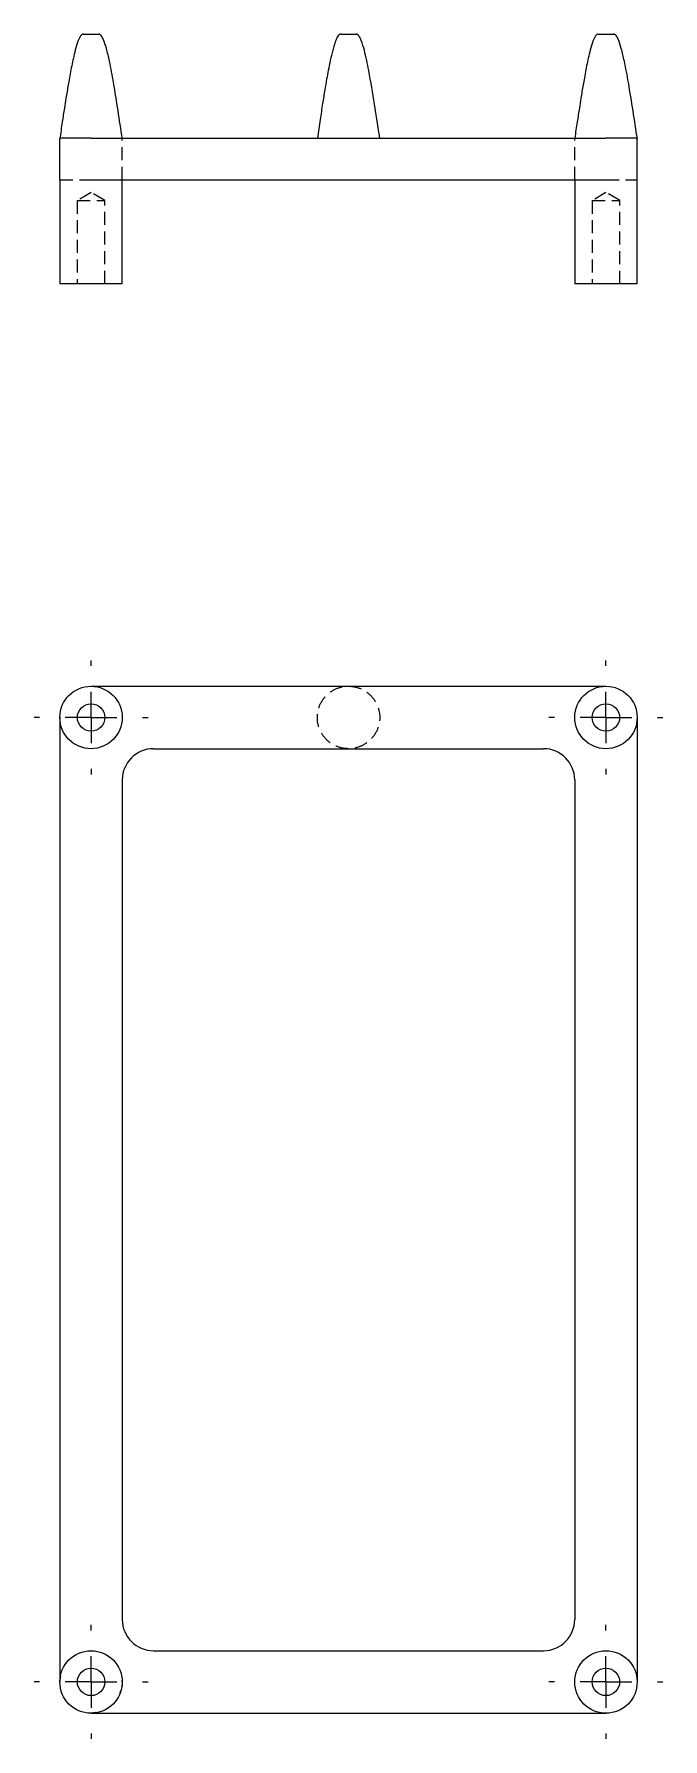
# Model space of a CAD drawing. Header units: millimetres. Extents: x 52 to 235, y 5 to 170.
# Drawn here: x 52.4 to 113.5, y 4.7 to 170.1 of the extents above.
import ezdxf

# ---------------------------------------------------------------- set-up
doc = ezdxf.new("R2010")
doc.units = ezdxf.units.MM
doc.linetypes.add('HIDDEN', pattern=[1.905, 1.27, -0.635])
doc.layers.add('10', color=7, linetype='Continuous')

# ---------------------------------------------------------------- blocks, each defined once
blk = doc.blocks.new('SW_CENTERMARKSYMBOL_0')
at = {"layer": '10', "color": 0}
for p, q in [((0, 5), (0, 5.53)), ((0, 0), (0, 2.5)), ((-5, 0), (-5.53, 0)), ((0, 0), (-2.5, 0)), ((0, 0), (0, -2.5)), ((0, 0), (2.5, 0)), ((5, 0), (5.53, 0)), ((0, -5), (0, -5.53))]:
    blk.add_line(p, q, dxfattribs=at)
blk = doc.blocks.new('SW_CENTERMARKSYMBOL_1')
at = {"layer": '10', "color": 0}
for p, q in [((0, 5), (0, 5.53)), ((0, 0), (0, 2.5)), ((-5, 0), (-5.53, 0)), ((0, 0), (-2.5, 0)), ((0, 0), (0, -2.5)), ((0, 0), (2.5, 0)), ((5, 0), (5.53, 0)), ((0, -5), (0, -5.53))]:
    blk.add_line(p, q, dxfattribs=at)
blk = doc.blocks.new('SW_CENTERMARKSYMBOL_2')
at = {"layer": '10', "color": 0}
for p, q in [((0, 5), (0, 5.53)), ((0, 0), (0, 2.5)), ((-5, 0), (-5.53, 0)), ((0, 0), (-2.5, 0)), ((0, 0), (0, -2.5)), ((0, 0), (2.5, 0)), ((5, 0), (5.53, 0)), ((0, -5), (0, -5.53))]:
    blk.add_line(p, q, dxfattribs=at)
blk = doc.blocks.new('SW_CENTERMARKSYMBOL_3')
at = {"layer": '10', "color": 0}
for p, q in [((0, 5), (0, 5.53)), ((0, 0), (0, 2.5)), ((-5, 0), (-5.53, 0)), ((0, 0), (-2.5, 0)), ((0, 0), (0, -2.5)), ((0, 0), (2.5, 0)), ((5, 0), (5.53, 0)), ((0, -5), (0, -5.53))]:
    blk.add_line(p, q, dxfattribs=at)

msp = doc.modelspace()

# ---------------------------------------------------------------- linework, layer by layer
at = {"color": 7, "linetype": 'Continuous', "lineweight": 25}
for p, q in [((57.17, 170.12), (58.69, 170.12)), ((82.17, 170.12), (83.68, 170.12)), ((107.16, 170.12), (108.68, 170.12)), ((54.9, 155.98), (54.9, 160.02)), ((57.93, 160.02), (54.9, 160.02)), ((57.93, 160.02), (82.93, 160.02)), ((82.93, 160.02), (107.92, 160.02)), ((110.95, 160.02), (107.92, 160.02)), ((110.95, 155.98), (110.95, 160.02)), ((54.9, 155.98), (54.9, 145.88)), ((57.93, 155.98), (107.92, 155.98)), ((60.96, 145.88), (60.96, 155.98)), ((104.89, 155.98), (104.89, 145.88)), ((110.95, 145.88), (110.95, 155.98)), ((60.96, 145.88), (54.9, 145.88)), ((110.95, 145.88), (104.89, 145.88)), ((57.93, 106.83), (107.92, 106.83)), ((54.9, 103.8), (54.9, 10.2)), ((110.95, 103.8), (110.95, 10.2)), ((63.99, 100.77), (101.86, 100.77)), ((60.96, 97.74), (60.96, 16.26)), ((104.89, 97.74), (104.89, 16.26)), ((63.99, 13.23), (101.86, 13.23)), ((57.93, 7.17), (107.92, 7.17))]:
    msp.add_line(p, q, dxfattribs=at)
at = {"color": 7, "linetype": 'HIDDEN', "lineweight": 18}
for p, q in [((60.96, 155.98), (60.96, 160.02)), ((104.89, 155.98), (104.89, 160.02)), ((54.9, 155.98), (57.93, 155.98)), ((107.92, 155.98), (110.95, 155.98)), ((57.93, 154.76), (56.59, 153.96)), ((56.59, 153.96), (59.26, 153.96)), ((56.59, 153.96), (56.59, 145.88)), ((59.26, 153.96), (57.93, 154.76)), ((59.26, 145.88), (59.26, 153.96)), ((107.92, 154.76), (106.59, 153.96)), ((106.59, 153.96), (109.26, 153.96)), ((106.59, 153.96), (106.59, 145.88)), ((109.26, 153.96), (107.92, 154.76)), ((109.26, 145.88), (109.26, 153.96)), ((54.9, 10.2), (54.99, 10.75)), ((58.36, 7.24), (57.93, 7.17))]:
    msp.add_line(p, q, dxfattribs=at)
at = {"color": 7, "linetype": 'Continuous', "lineweight": 25}
for centre, radius in [((57.93, 103.8), 3.03), ((107.92, 103.8), 3.03), ((57.93, 103.8), 1.33), ((107.92, 103.8), 1.33), ((57.93, 10.2), 3.03), ((107.92, 10.2), 3.03), ((57.93, 10.2), 1.33), ((107.92, 10.2), 1.33)]:
    msp.add_circle(centre, radius, dxfattribs=at)
for centre, start, end in [((63.99, 97.74), 90, 180), ((101.86, 97.74), 0, 90), ((63.99, 16.26), 180, 270), ((101.86, 16.26), 270, 0)]:
    msp.add_arc(centre, 3.03, start, end, dxfattribs=at)
for points, knots in [([(57.19, 170.12), (57.17, 170.12), (57.14, 170.12), (57.07, 170.1), (56.96, 170.01), (56.73, 169.65), (56.51, 169.01), (56.3, 168.2), (56.13, 167.42), (55.97, 166.65), (55.83, 165.9), (55.71, 165.2), (55.6, 164.54), (55.48, 163.79), (55.32, 162.81), (55.12, 161.49), (54.97, 160.49), (54.89, 159.93)], [0, 0, 0, 0, 0.004495, 0.009083, 0.0193, 0.045125, 0.127973, 0.209502, 0.281894, 0.355077, 0.431772, 0.497552, 0.558602, 0.620824, 0.712686, 0.838964, 1, 1, 1, 1]), ([(60.96, 159.98), (60.69, 161.79), (60.32, 164.31), (59.79, 167.22), (59.46, 168.63), (59.2, 169.46), (58.97, 169.92), (58.82, 170.07), (58.74, 170.12), (58.69, 170.12), (58.67, 170.12)], [0, 0, 0, 0, 0.521643, 0.724173, 0.843318, 0.933877, 0.972948, 0.98778, 0.994052, 1, 1, 1, 1]), ([(82.18, 170.12), (82.16, 170.12), (82.1, 170.11), (82, 170.05), (81.84, 169.85), (81.68, 169.49), (81.52, 169.02), (81.34, 168.38), (81.15, 167.57), (80.96, 166.63), (80.79, 165.69), (80.61, 164.62), (80.4, 163.31), (80.15, 161.75), (79.99, 160.62), (79.9, 160.02)], [0, 0, 0, 0, 0.007234, 0.015021, 0.033779, 0.080477, 0.127164, 0.173987, 0.271986, 0.365503, 0.445457, 0.547822, 0.674359, 0.82557, 1, 1, 1, 1]), ([(85.96, 160.02), (85.63, 162.21), (85.21, 165.07), (84.57, 168.22), (84.24, 169.34), (84.01, 169.85), (83.85, 170.05), (83.75, 170.11), (83.69, 170.12), (83.67, 170.12)], [0, 0, 0, 0, 0.634522, 0.826031, 0.919515, 0.966217, 0.984978, 0.992766, 1, 1, 1, 1]), ([(107.18, 170.12), (107.16, 170.12), (107.13, 170.12), (107.07, 170.1), (106.95, 170.01), (106.72, 169.65), (106.51, 169.01), (106.29, 168.2), (106.12, 167.42), (105.97, 166.65), (105.83, 165.9), (105.7, 165.2), (105.59, 164.54), (105.47, 163.79), (105.32, 162.81), (105.12, 161.52), (104.97, 160.55), (104.89, 160.03)], [0, 0, 0, 0, 0.004537, 0.009169, 0.019483, 0.045553, 0.129189, 0.211492, 0.28457, 0.358449, 0.435872, 0.502276, 0.563906, 0.626719, 0.719454, 0.84693, 1, 1, 1, 1]), ([(110.97, 159.93), (110.69, 161.76), (110.32, 164.29), (109.78, 167.22), (109.45, 168.63), (109.19, 169.46), (108.97, 169.92), (108.82, 170.07), (108.73, 170.12), (108.69, 170.12), (108.67, 170.12)], [0, 0, 0, 0, 0.524216, 0.725656, 0.844161, 0.934233, 0.973093, 0.987845, 0.994084, 1, 1, 1, 1])]:
    msp.add_open_spline(points, degree=3, knots=knots, dxfattribs=at)
at = {"color": 7, "linetype": 'HIDDEN', "lineweight": 18}
for points, knots in [([(82.93, 100.77), (82.93, 100.77), (82.93, 100.77), (82.53, 100.77), (82.13, 100.85), (81.4, 101.15), (81.06, 101.38), (80.5, 101.94), (80.28, 102.27), (79.97, 103.01), (79.9, 103.4), (79.9, 104.19), (79.97, 104.59), (80.28, 105.32), (80.5, 105.66), (81.06, 106.22), (81.4, 106.45), (82.13, 106.75), (82.53, 106.83), (82.93, 106.83)], [0.7499854, 0.7499854, 0.7499854, 0.7499854, 0.75, 0.75, 0.8125, 0.8125, 0.875, 0.875, 0.9375, 0.9375, 1, 1, 1.0625, 1.0625, 1.125, 1.125, 1.1875, 1.1875, 1.2499854, 1.2499854, 1.2499854, 1.2499854]), ([(82.93, 106.83), (82.93, 106.83), (82.93, 106.83), (83.32, 106.83), (83.72, 106.75), (84.45, 106.45), (84.79, 106.22), (85.35, 105.66), (85.57, 105.32), (85.88, 104.59), (85.96, 104.19), (85.96, 103.4), (85.88, 103.01), (85.57, 102.27), (85.35, 101.94), (84.79, 101.38), (84.45, 101.15), (83.72, 100.85), (83.32, 100.77), (82.93, 100.77)], [0.2499854, 0.2499854, 0.2499854, 0.2499854, 0.25, 0.25, 0.3125, 0.3125, 0.375, 0.375, 0.4375, 0.4375, 0.5, 0.5, 0.5625, 0.5625, 0.625, 0.625, 0.6875, 0.6875, 0.7499854, 0.7499854, 0.7499854, 0.7499854]), ([(60.93, 10.35), (60.94, 10.06), (60.96, 9.63), (60.77, 9.24), (60.71, 9.11)], [0, 0, 0, 0, 0.666171, 1, 1, 1, 1])]:
    msp.add_open_spline(points, degree=3, knots=knots, dxfattribs=at)

# ---------------------------------------------------------------- block references
at = {"layer": '10'}
for name, p in [('SW_CENTERMARKSYMBOL_0', (57.93, 103.8)), ('SW_CENTERMARKSYMBOL_1', (107.92, 103.8)), ('SW_CENTERMARKSYMBOL_3', (57.93, 10.2)), ('SW_CENTERMARKSYMBOL_2', (107.92, 10.2))]:
    msp.add_blockref(name, p, dxfattribs=at)

doc.saveas('drawing.dxf')
